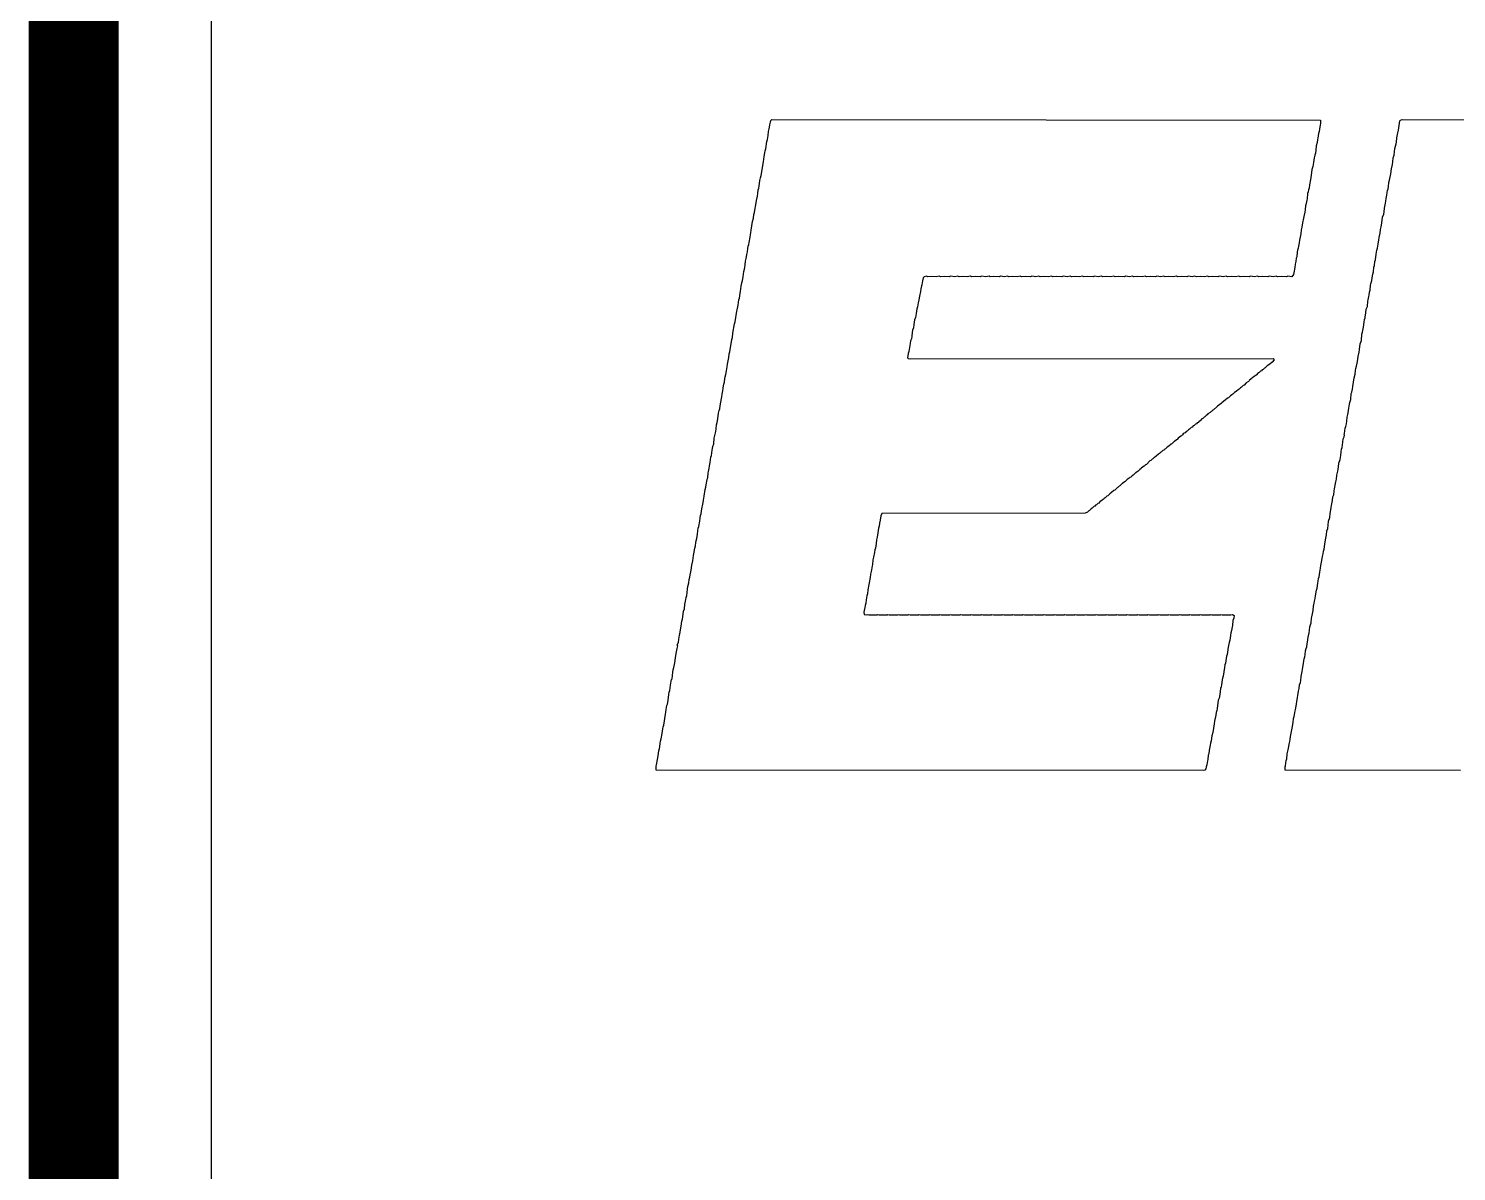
# Model space of a CAD drawing. Header units: inches. Extents: x -0.05 to 7.01, y -0.08 to 1.98.
# Drawn here: x -0.005 to 0.1533, y 0.6052 to 0.7319 of the extents above; entities that cross this region are included whole.
import ezdxf

# ---------------------------------------------------------------- set-up
doc = ezdxf.new("R2010")
doc.units = ezdxf.units.IN
doc.header["$MEASUREMENT"] = 0
for name, color, linetype in [('Board Outline', 216, 'Continuous'), ('Bottom Layer', 5, 'Continuous'), ('Top Layer', 1, 'Continuous'), ('Top Overlay', 2, 'Continuous')]:
    doc.layers.add(name, color=color, linetype=linetype)

msp = doc.modelspace()

# ---------------------------------------------------------------- linework, layer by layer
at = {"layer": 'Board Outline'}
msp.add_lwpolyline([(0, 0, 0.01, 0.01, 0), (0, 0.86614, 0.01, 0.01, 0)], format="xyseb", dxfattribs=at)
at = {"layer": 'Bottom Layer'}
msp.add_line((0.01529, 0.56173), (0.01529, 0.85085), dxfattribs=at)
at = {"layer": 'Top Layer'}
msp.add_line((0.01529, 0.56173), (0.01529, 0.85085), dxfattribs=at)
at = {"layer": 'Top Overlay'}
for p, q in [((0.07723, 0.72155), (0.07727, 0.72174)), ((0.07727, 0.72174), (0.07737, 0.72184)), ((0.07737, 0.72184), (0.13819, 0.72179)), ((0.13819, 0.72179), (0.13821, 0.72143)), ((0.14684, 0.72068), (0.14701, 0.72172)), ((0.14701, 0.72172), (0.14708, 0.72179)), ((0.14708, 0.72179), (0.14727, 0.72184)), ((0.14727, 0.72184), (0.16679, 0.72179)), ((0.07698, 0.7201), (0.07703, 0.72054)), ((0.07703, 0.72054), (0.07708, 0.72083)), ((0.07708, 0.72083), (0.07713, 0.72102)), ((0.07713, 0.72102), (0.07718, 0.72126)), ((0.07718, 0.72126), (0.07723, 0.72155)), ((0.13797, 0.72032), (0.13792, 0.71979)), ((0.13804, 0.72054), (0.13797, 0.72032)), ((0.13811, 0.7208), (0.13804, 0.72054)), ((0.13816, 0.72128), (0.13811, 0.7208)), ((0.13821, 0.72143), (0.13816, 0.72128)), ((0.14667, 0.71984), (0.14672, 0.72018)), ((0.14672, 0.72018), (0.14677, 0.72037)), ((0.14677, 0.72037), (0.14684, 0.72068)), ((0.07665, 0.71837), (0.07672, 0.71859)), ((0.07672, 0.71859), (0.07682, 0.71941)), ((0.07682, 0.71941), (0.07691, 0.71965)), ((0.07691, 0.71965), (0.07698, 0.7201)), ((0.13773, 0.71893), (0.13768, 0.71845)), ((0.13783, 0.71931), (0.13773, 0.71893)), ((0.13787, 0.71965), (0.13783, 0.71931)), ((0.13792, 0.71979), (0.13787, 0.71965)), ((0.14638, 0.71792), (0.14646, 0.71866)), ((0.14646, 0.71866), (0.1465, 0.7189)), ((0.1465, 0.7189), (0.14658, 0.71917)), ((0.14658, 0.71917), (0.14662, 0.71936)), ((0.14662, 0.71936), (0.14667, 0.71984)), ((0.07624, 0.71585), (0.07641, 0.71698)), ((0.07641, 0.71698), (0.07646, 0.71717)), ((0.07646, 0.71717), (0.07655, 0.71775)), ((0.07655, 0.71775), (0.0766, 0.71818)), ((0.0766, 0.71818), (0.07665, 0.71837)), ((0.13742, 0.71708), (0.13737, 0.71664)), ((0.13747, 0.71736), (0.13742, 0.71708)), ((0.13751, 0.7176), (0.13747, 0.71736)), ((0.13759, 0.71792), (0.13751, 0.7176)), ((0.13763, 0.71811), (0.13759, 0.71792)), ((0.13768, 0.71845), (0.13763, 0.71811)), ((0.14617, 0.71688), (0.14622, 0.71717)), ((0.14622, 0.71717), (0.14626, 0.7176)), ((0.14626, 0.7176), (0.14638, 0.71792)), ((0.07607, 0.7151), (0.07612, 0.71539)), ((0.07612, 0.71539), (0.07619, 0.71566)), ((0.07619, 0.71566), (0.07624, 0.71585)), ((0.13713, 0.71539), (0.13708, 0.7152)), ((0.13725, 0.71633), (0.13713, 0.71539)), ((0.13737, 0.71664), (0.13725, 0.71633)), ((0.1459, 0.71532), (0.14595, 0.71566)), ((0.14595, 0.71566), (0.146, 0.71585)), ((0.146, 0.71585), (0.14607, 0.7164)), ((0.14607, 0.7164), (0.14617, 0.71688)), ((0.07583, 0.71366), (0.07588, 0.71405)), ((0.07588, 0.71405), (0.07593, 0.71424)), ((0.07593, 0.71424), (0.076, 0.71446)), ((0.076, 0.71446), (0.07607, 0.7151)), ((0.13682, 0.71383), (0.13677, 0.71364)), ((0.13689, 0.71405), (0.13682, 0.71383)), ((0.13694, 0.71424), (0.13689, 0.71405)), ((0.13698, 0.71462), (0.13694, 0.71424)), ((0.13708, 0.7152), (0.13698, 0.71462)), ((0.14559, 0.71376), (0.14564, 0.714)), ((0.14564, 0.714), (0.14569, 0.71419)), ((0.14569, 0.71419), (0.14573, 0.71443)), ((0.14573, 0.71443), (0.14578, 0.71486)), ((0.14578, 0.71486), (0.14585, 0.71513)), ((0.14585, 0.71513), (0.1459, 0.71532)), ((0.07552, 0.71181), (0.07561, 0.71239)), ((0.07561, 0.71239), (0.07569, 0.71289)), ((0.07569, 0.71289), (0.07578, 0.71337)), ((0.07578, 0.71337), (0.07583, 0.71366)), ((0.13655, 0.71227), (0.1365, 0.71188)), ((0.1366, 0.71256), (0.13655, 0.71227)), ((0.13667, 0.71292), (0.1366, 0.71256)), ((0.13672, 0.71306), (0.13667, 0.71292)), ((0.13677, 0.71364), (0.13672, 0.71306)), ((0.1453, 0.71203), (0.1454, 0.7126)), ((0.1454, 0.7126), (0.14545, 0.7128)), ((0.14545, 0.7128), (0.14549, 0.71309)), ((0.14549, 0.71309), (0.14554, 0.71347)), ((0.14554, 0.71347), (0.14559, 0.71376)), ((0.07525, 0.71054), (0.07535, 0.71092)), ((0.07535, 0.71092), (0.0754, 0.71131)), ((0.0754, 0.71131), (0.07545, 0.71155)), ((0.07545, 0.71155), (0.07552, 0.71181)), ((0.13631, 0.71092), (0.13622, 0.71039)), ((0.13636, 0.71111), (0.13631, 0.71092)), ((0.13646, 0.7116), (0.13636, 0.71111)), ((0.1365, 0.71188), (0.13646, 0.7116)), ((0.14501, 0.71039), (0.14509, 0.71104)), ((0.14509, 0.71104), (0.14521, 0.71135)), ((0.14521, 0.71135), (0.14525, 0.71164)), ((0.14525, 0.71164), (0.1453, 0.71203)), ((0.07497, 0.70881), (0.07501, 0.7091)), ((0.07501, 0.7091), (0.07506, 0.70929)), ((0.07506, 0.70929), (0.07511, 0.70958)), ((0.07511, 0.70958), (0.07525, 0.71054)), ((0.13602, 0.70919), (0.13588, 0.70847)), ((0.13607, 0.70962), (0.13602, 0.70919)), ((0.13612, 0.70991), (0.13607, 0.70962)), ((0.13622, 0.71039), (0.13612, 0.70991)), ((0.14472, 0.70876), (0.14482, 0.70924)), ((0.14482, 0.70924), (0.14487, 0.70967)), ((0.14487, 0.70967), (0.14492, 0.70996)), ((0.14492, 0.70996), (0.14497, 0.71015)), ((0.14497, 0.71015), (0.14501, 0.71039)), ((0.07468, 0.70717), (0.07472, 0.70756)), ((0.07472, 0.70756), (0.07477, 0.7078)), ((0.07477, 0.7078), (0.07485, 0.70801)), ((0.07485, 0.70801), (0.07489, 0.70821)), ((0.07489, 0.70821), (0.07497, 0.70881)), ((0.13573, 0.7076), (0.13566, 0.70739)), ((0.13578, 0.7078), (0.13573, 0.7076)), ((0.13583, 0.70818), (0.13578, 0.7078)), ((0.13588, 0.70847), (0.13583, 0.70818)), ((0.14444, 0.70736), (0.14453, 0.7076)), ((0.14453, 0.7076), (0.14458, 0.70804)), ((0.14458, 0.70804), (0.14463, 0.70828)), ((0.14463, 0.70828), (0.14468, 0.70847)), ((0.14468, 0.70847), (0.14472, 0.70876)), ((0.07444, 0.70573), (0.07448, 0.70616)), ((0.07448, 0.70616), (0.07453, 0.70645)), ((0.07453, 0.70645), (0.07458, 0.70664)), ((0.07458, 0.70664), (0.07463, 0.70688)), ((0.07463, 0.70688), (0.07468, 0.70717)), ((0.13545, 0.70611), (0.1354, 0.70583)), ((0.13552, 0.70647), (0.13545, 0.70611)), ((0.13557, 0.70662), (0.13552, 0.70647)), ((0.13561, 0.7072), (0.13557, 0.70662)), ((0.13566, 0.70739), (0.13561, 0.7072)), ((0.14417, 0.70566), (0.14424, 0.70611)), ((0.14424, 0.70611), (0.14429, 0.70631)), ((0.14429, 0.70631), (0.14439, 0.70693)), ((0.14439, 0.70693), (0.14444, 0.70736)), ((0.07415, 0.704), (0.0742, 0.70443)), ((0.0742, 0.70443), (0.07429, 0.70501)), ((0.07429, 0.70501), (0.07434, 0.70525)), ((0.07434, 0.70525), (0.07439, 0.70544)), ((0.07439, 0.70544), (0.07444, 0.70573)), ((0.09417, 0.70431), (0.09408, 0.70397)), ((0.09427, 0.70441), (0.09417, 0.70431)), ((0.09453, 0.70448), (0.09427, 0.70441)), ((0.09468, 0.70443), (0.09453, 0.70448)), ((0.09509, 0.70446), (0.09468, 0.70443)), ((0.09559, 0.70443), (0.09509, 0.70446)), ((0.09593, 0.70448), (0.09559, 0.70443)), ((0.09607, 0.70443), (0.09593, 0.70448)), ((0.09648, 0.70446), (0.09607, 0.70443)), ((0.09703, 0.70443), (0.09648, 0.70446)), ((0.09718, 0.70448), (0.09703, 0.70443)), ((0.09766, 0.70443), (0.09718, 0.70448)), ((0.09799, 0.70448), (0.09766, 0.70443)), ((0.09814, 0.70443), (0.09799, 0.70448)), ((0.09855, 0.70446), (0.09814, 0.70443)), ((0.09905, 0.70443), (0.09855, 0.70446)), ((0.09939, 0.70448), (0.09905, 0.70443)), ((0.09953, 0.70443), (0.09939, 0.70448)), ((0.09994, 0.70446), (0.09953, 0.70443)), ((0.10049, 0.70443), (0.09994, 0.70446)), ((0.10064, 0.70448), (0.10049, 0.70443)), ((0.10112, 0.70443), (0.10064, 0.70448)), ((0.10146, 0.70448), (0.10112, 0.70443)), ((0.1016, 0.70443), (0.10146, 0.70448)), ((0.10201, 0.70446), (0.1016, 0.70443)), ((0.10261, 0.70443), (0.10201, 0.70446)), ((0.10275, 0.70448), (0.10261, 0.70443)), ((0.10319, 0.70443), (0.10275, 0.70448)), ((0.10352, 0.70448), (0.10319, 0.70443)), ((0.10367, 0.70443), (0.10352, 0.70448)), ((0.10408, 0.70446), (0.10367, 0.70443)), ((0.10458, 0.70443), (0.10408, 0.70446)), ((0.10492, 0.70448), (0.10458, 0.70443)), ((0.10506, 0.70443), (0.10492, 0.70448)), ((0.10547, 0.70446), (0.10506, 0.70443)), ((0.10607, 0.70443), (0.10547, 0.70446)), ((0.10622, 0.70448), (0.10607, 0.70443)), ((0.10665, 0.70443), (0.10622, 0.70448)), ((0.10698, 0.70448), (0.10665, 0.70443)), ((0.10713, 0.70443), (0.10698, 0.70448)), ((0.10754, 0.70446), (0.10713, 0.70443)), ((0.10804, 0.70443), (0.10754, 0.70446)), ((0.10838, 0.70448), (0.10804, 0.70443)), ((0.10852, 0.70443), (0.10838, 0.70448)), ((0.10893, 0.70446), (0.10852, 0.70443)), ((0.10953, 0.70443), (0.10893, 0.70446)), ((0.10968, 0.70448), (0.10953, 0.70443)), ((0.11011, 0.70443), (0.10968, 0.70448)), ((0.11045, 0.70448), (0.11011, 0.70443)), ((0.11059, 0.70443), (0.11045, 0.70448)), ((0.111, 0.70446), (0.11059, 0.70443)), ((0.1115, 0.70443), (0.111, 0.70446)), ((0.11184, 0.70448), (0.1115, 0.70443)), ((0.11198, 0.70443), (0.11184, 0.70448)), ((0.11239, 0.70446), (0.11198, 0.70443)), ((0.11299, 0.70443), (0.11239, 0.70446)), ((0.11314, 0.70448), (0.11299, 0.70443)), ((0.11357, 0.70443), (0.11314, 0.70448)), ((0.11391, 0.70448), (0.11357, 0.70443)), ((0.11405, 0.70443), (0.11391, 0.70448)), ((0.11446, 0.70446), (0.11405, 0.70443)), ((0.11497, 0.70443), (0.11446, 0.70446)), ((0.1153, 0.70448), (0.11497, 0.70443)), ((0.11545, 0.70443), (0.1153, 0.70448)), ((0.11585, 0.70446), (0.11545, 0.70443)), ((0.11646, 0.70443), (0.11585, 0.70446)), ((0.1166, 0.70448), (0.11646, 0.70443)), ((0.11703, 0.70443), (0.1166, 0.70448)), ((0.11737, 0.70448), (0.11703, 0.70443)), ((0.11751, 0.70443), (0.11737, 0.70448)), ((0.11792, 0.70446), (0.11751, 0.70443)), ((0.11843, 0.70443), (0.11792, 0.70446)), ((0.11876, 0.70448), (0.11843, 0.70443)), ((0.11891, 0.70443), (0.11876, 0.70448)), ((0.11932, 0.70446), (0.11891, 0.70443)), ((0.11992, 0.70443), (0.11932, 0.70446)), ((0.12006, 0.70448), (0.11992, 0.70443)), ((0.12049, 0.70443), (0.12006, 0.70448)), ((0.12083, 0.70448), (0.12049, 0.70443)), ((0.12097, 0.70443), (0.12083, 0.70448)), ((0.12138, 0.70446), (0.12097, 0.70443)), ((0.12189, 0.70443), (0.12138, 0.70446)), ((0.12223, 0.70448), (0.12189, 0.70443)), ((0.12237, 0.70443), (0.12223, 0.70448)), ((0.12278, 0.70446), (0.12237, 0.70443)), ((0.12338, 0.70443), (0.12278, 0.70446)), ((0.12352, 0.70448), (0.12338, 0.70443)), ((0.12396, 0.70443), (0.12352, 0.70448)), ((0.12429, 0.70448), (0.12396, 0.70443)), ((0.12444, 0.70443), (0.12429, 0.70448)), ((0.12485, 0.70446), (0.12444, 0.70443)), ((0.12535, 0.70443), (0.12485, 0.70446)), ((0.12569, 0.70448), (0.12535, 0.70443)), ((0.12583, 0.70443), (0.12569, 0.70448)), ((0.12624, 0.70446), (0.12583, 0.70443)), ((0.12684, 0.70443), (0.12624, 0.70446)), ((0.12698, 0.70448), (0.12684, 0.70443)), ((0.12742, 0.70443), (0.12698, 0.70448)), ((0.12775, 0.70448), (0.12742, 0.70443)), ((0.1279, 0.70443), (0.12775, 0.70448)), ((0.12831, 0.70446), (0.1279, 0.70443)), ((0.12881, 0.70443), (0.12831, 0.70446)), ((0.12915, 0.70448), (0.12881, 0.70443)), ((0.12929, 0.70443), (0.12915, 0.70448)), ((0.1297, 0.70446), (0.12929, 0.70443)), ((0.1303, 0.70443), (0.1297, 0.70446)), ((0.13045, 0.70448), (0.1303, 0.70443)), ((0.13088, 0.70443), (0.13045, 0.70448)), ((0.13122, 0.70448), (0.13088, 0.70443)), ((0.13136, 0.70443), (0.13122, 0.70448)), ((0.13177, 0.70446), (0.13136, 0.70443)), ((0.13237, 0.70443), (0.13177, 0.70446)), ((0.13251, 0.70448), (0.13237, 0.70443)), ((0.13295, 0.70443), (0.13251, 0.70448)), ((0.13328, 0.70448), (0.13295, 0.70443)), ((0.13343, 0.70443), (0.13328, 0.70448)), ((0.13388, 0.70446), (0.13343, 0.70443)), ((0.13444, 0.70443), (0.13388, 0.70446)), ((0.13458, 0.70448), (0.13444, 0.70443)), ((0.13501, 0.70443), (0.13458, 0.70448)), ((0.13521, 0.70467), (0.13501, 0.70443)), ((0.13525, 0.70486), (0.13521, 0.70467)), ((0.13535, 0.70544), (0.13525, 0.70486)), ((0.1354, 0.70583), (0.13535, 0.70544)), ((0.14388, 0.70402), (0.14396, 0.70453)), ((0.14396, 0.70453), (0.144, 0.70472)), ((0.144, 0.70472), (0.14408, 0.70498)), ((0.14408, 0.70498), (0.14412, 0.70547)), ((0.14412, 0.70547), (0.14417, 0.70566)), ((0.07386, 0.7026), (0.07391, 0.7028)), ((0.07391, 0.7028), (0.074, 0.70337)), ((0.074, 0.70337), (0.07405, 0.70376)), ((0.07405, 0.70376), (0.07415, 0.704)), ((0.09386, 0.7028), (0.09376, 0.70227)), ((0.09391, 0.70309), (0.09386, 0.7028)), ((0.09398, 0.7034), (0.09391, 0.70309)), ((0.09403, 0.70354), (0.09398, 0.7034)), ((0.09408, 0.70397), (0.09403, 0.70354)), ((0.1436, 0.70239), (0.14364, 0.70272)), ((0.14364, 0.70272), (0.14369, 0.70292)), ((0.14369, 0.70292), (0.14374, 0.70349)), ((0.14374, 0.70349), (0.14379, 0.70364)), ((0.14379, 0.70364), (0.14388, 0.70402)), ((0.0736, 0.70109), (0.07364, 0.70128)), ((0.07364, 0.70128), (0.07374, 0.70186)), ((0.07374, 0.70186), (0.07379, 0.70205)), ((0.07379, 0.70205), (0.07386, 0.7026)), ((0.09362, 0.70155), (0.09355, 0.70109)), ((0.09367, 0.70184), (0.09362, 0.70155)), ((0.09372, 0.70208), (0.09367, 0.70184)), ((0.09376, 0.70227), (0.09372, 0.70208)), ((0.14328, 0.70083), (0.1434, 0.70114)), ((0.1434, 0.70114), (0.14345, 0.70172)), ((0.14345, 0.70172), (0.1435, 0.70186)), ((0.1435, 0.70186), (0.14355, 0.70224)), ((0.14355, 0.70224), (0.1436, 0.70239)), ((0.07331, 0.69941), (0.07338, 0.69991)), ((0.07338, 0.69991), (0.07345, 0.70013)), ((0.07345, 0.70013), (0.0735, 0.70061)), ((0.0735, 0.70061), (0.07355, 0.70075)), ((0.07355, 0.70075), (0.0736, 0.70109)), ((0.09321, 0.69965), (0.09314, 0.69914)), ((0.09331, 0.69989), (0.09321, 0.69965)), ((0.09338, 0.70035), (0.09331, 0.69989)), ((0.09345, 0.70085), (0.09338, 0.70035)), ((0.09355, 0.70109), (0.09345, 0.70085)), ((0.14304, 0.69938), (0.14309, 0.69967)), ((0.14309, 0.69967), (0.14314, 0.69986)), ((0.14314, 0.69986), (0.14316, 0.69989)), ((0.14316, 0.69994), (0.14323, 0.70044)), ((0.14316, 0.69989), (0.14316, 0.69994)), ((0.14323, 0.70044), (0.14328, 0.70083)), ((0.07302, 0.69768), (0.07307, 0.69816)), ((0.07307, 0.69816), (0.07326, 0.69922)), ((0.07326, 0.69922), (0.07331, 0.69941)), ((0.09295, 0.69823), (0.0929, 0.69785)), ((0.09299, 0.69852), (0.09295, 0.69823)), ((0.09309, 0.69876), (0.09299, 0.69852)), ((0.09314, 0.69914), (0.09309, 0.69876)), ((0.14273, 0.69734), (0.14278, 0.69806)), ((0.14278, 0.69806), (0.14287, 0.6983)), ((0.14287, 0.6983), (0.14292, 0.69864)), ((0.14292, 0.69864), (0.14297, 0.69883)), ((0.14297, 0.69883), (0.14304, 0.69938)), ((0.07275, 0.69611), (0.0728, 0.6966)), ((0.0728, 0.6966), (0.0729, 0.69722)), ((0.0729, 0.69722), (0.07297, 0.69748)), ((0.07297, 0.69748), (0.07302, 0.69768)), ((0.09266, 0.6966), (0.09259, 0.69614)), ((0.09271, 0.69703), (0.09266, 0.6966)), ((0.09275, 0.69732), (0.09271, 0.69703)), ((0.09285, 0.69756), (0.09275, 0.69732)), ((0.0929, 0.69785), (0.09285, 0.69756)), ((0.14251, 0.69635), (0.14259, 0.697)), ((0.14259, 0.697), (0.14273, 0.69734)), ((0.07247, 0.69472), (0.07251, 0.69491)), ((0.07251, 0.69491), (0.07261, 0.69549)), ((0.07261, 0.69549), (0.07266, 0.69587)), ((0.07266, 0.69587), (0.07275, 0.69611)), ((0.09249, 0.6959), (0.09244, 0.69542)), ((0.09244, 0.69542), (0.09251, 0.69535)), ((0.09259, 0.69614), (0.09249, 0.6959)), ((0.09251, 0.69535), (0.09273, 0.69532)), ((0.09273, 0.69532), (0.13295, 0.69535)), ((0.13285, 0.69496), (0.13259, 0.69474)), ((0.13307, 0.69522), (0.13285, 0.69496)), ((0.13295, 0.69535), (0.13307, 0.69522)), ((0.1422, 0.6945), (0.14225, 0.69484)), ((0.14225, 0.69484), (0.1423, 0.69503)), ((0.1423, 0.69503), (0.14237, 0.69559)), ((0.14237, 0.69559), (0.14247, 0.69607)), ((0.14247, 0.69607), (0.14251, 0.69635)), ((0.07218, 0.69313), (0.07222, 0.69333)), ((0.07222, 0.69333), (0.0723, 0.69359)), ((0.0723, 0.69359), (0.07237, 0.694)), ((0.07237, 0.694), (0.07242, 0.69443)), ((0.07242, 0.69443), (0.07247, 0.69472)), ((0.13073, 0.69328), (0.13047, 0.69306)), ((0.13083, 0.69333), (0.13073, 0.69328)), ((0.13098, 0.69347), (0.13083, 0.69333)), ((0.13107, 0.69352), (0.13098, 0.69347)), ((0.13131, 0.69376), (0.13107, 0.69352)), ((0.13141, 0.69381), (0.13131, 0.69376)), ((0.13155, 0.69395), (0.13141, 0.69381)), ((0.13165, 0.694), (0.13155, 0.69395)), ((0.13174, 0.6941), (0.13165, 0.694)), ((0.13184, 0.69414), (0.13174, 0.6941)), ((0.13198, 0.69429), (0.13184, 0.69414)), ((0.13208, 0.69434), (0.13198, 0.69429)), ((0.1323, 0.69455), (0.13208, 0.69434)), ((0.13259, 0.69474), (0.1323, 0.69455)), ((0.14179, 0.69227), (0.14194, 0.69323)), ((0.14194, 0.69323), (0.14203, 0.69361)), ((0.14203, 0.69361), (0.14208, 0.69405)), ((0.14208, 0.69405), (0.14213, 0.69424)), ((0.14213, 0.69424), (0.1422, 0.6945)), ((0.07189, 0.6914), (0.07194, 0.69179)), ((0.07194, 0.69179), (0.07198, 0.69208)), ((0.07198, 0.69208), (0.07203, 0.69232)), ((0.07203, 0.69232), (0.07208, 0.69251)), ((0.07208, 0.69251), (0.07213, 0.69275)), ((0.07213, 0.69275), (0.07218, 0.69313)), ((0.12884, 0.69172), (0.12867, 0.6916)), ((0.1291, 0.69193), (0.12884, 0.69172)), ((0.1292, 0.69198), (0.1291, 0.69193)), ((0.12934, 0.69212), (0.1292, 0.69198)), ((0.12944, 0.69217), (0.12934, 0.69212)), ((0.12963, 0.69236), (0.12944, 0.69217)), ((0.12973, 0.69241), (0.12963, 0.69236)), ((0.12997, 0.69265), (0.12973, 0.69241)), ((0.13021, 0.6928), (0.12997, 0.69265)), ((0.13028, 0.69287), (0.13021, 0.6928)), ((0.13033, 0.69297), (0.13028, 0.69287)), ((0.13047, 0.69306), (0.13033, 0.69297)), ((0.14167, 0.69162), (0.14174, 0.69198)), ((0.14174, 0.69198), (0.14179, 0.69227)), ((0.07162, 0.68979), (0.07167, 0.69013)), ((0.07167, 0.69013), (0.07179, 0.69092)), ((0.07179, 0.69092), (0.07184, 0.69111)), ((0.07184, 0.69111), (0.07189, 0.6914)), ((0.12694, 0.6902), (0.12679, 0.69006)), ((0.12703, 0.69025), (0.12694, 0.6902)), ((0.12718, 0.69039), (0.12703, 0.69025)), ((0.12727, 0.69044), (0.12718, 0.69039)), ((0.12747, 0.69063), (0.12727, 0.69044)), ((0.12763, 0.69075), (0.12747, 0.69063)), ((0.1279, 0.69097), (0.12763, 0.69075)), ((0.12799, 0.69102), (0.1279, 0.69097)), ((0.12814, 0.69116), (0.12799, 0.69102)), ((0.12823, 0.69121), (0.12814, 0.69116)), ((0.12838, 0.69135), (0.12823, 0.69121)), ((0.12848, 0.6914), (0.12838, 0.69135)), ((0.12867, 0.6916), (0.12848, 0.6914)), ((0.14136, 0.68986), (0.14141, 0.6903)), ((0.14141, 0.6903), (0.14146, 0.69049)), ((0.14146, 0.69049), (0.14158, 0.6908)), ((0.14158, 0.6908), (0.14162, 0.69147)), ((0.14162, 0.69147), (0.14167, 0.69162)), ((0.07131, 0.68828), (0.07141, 0.68866)), ((0.07141, 0.68866), (0.07148, 0.68931)), ((0.07148, 0.68931), (0.07155, 0.68958)), ((0.07155, 0.68958), (0.07162, 0.68979)), ((0.12506, 0.68866), (0.12487, 0.68847)), ((0.12516, 0.68871), (0.12506, 0.68866)), ((0.1253, 0.68885), (0.12516, 0.68871)), ((0.1254, 0.6889), (0.1253, 0.68885)), ((0.12554, 0.68905), (0.1254, 0.6889)), ((0.12564, 0.6891), (0.12554, 0.68905)), ((0.12573, 0.68924), (0.12564, 0.6891)), ((0.12598, 0.68938), (0.12573, 0.68924)), ((0.12607, 0.68948), (0.12598, 0.68938)), ((0.12617, 0.68953), (0.12607, 0.68948)), ((0.12626, 0.68962), (0.12617, 0.68953)), ((0.12636, 0.68967), (0.12626, 0.68962)), ((0.1267, 0.69001), (0.12636, 0.68967)), ((0.12679, 0.69006), (0.1267, 0.69001)), ((0.14112, 0.68842), (0.14117, 0.68885)), ((0.14117, 0.68885), (0.14122, 0.68914)), ((0.14122, 0.68914), (0.14126, 0.68934)), ((0.14126, 0.68934), (0.14131, 0.68958)), ((0.14131, 0.68958), (0.14136, 0.68986)), ((0.07105, 0.68667), (0.07117, 0.68727)), ((0.07117, 0.68727), (0.07122, 0.68756)), ((0.07122, 0.68756), (0.07126, 0.68799)), ((0.07126, 0.68799), (0.07131, 0.68828)), ((0.12292, 0.68691), (0.1228, 0.68679)), ((0.12297, 0.687), (0.12292, 0.68691)), ((0.12309, 0.68708), (0.12297, 0.687)), ((0.12319, 0.68712), (0.12309, 0.68708)), ((0.12333, 0.68727), (0.12319, 0.68712)), ((0.12343, 0.68732), (0.12333, 0.68727)), ((0.12357, 0.68746), (0.12343, 0.68732)), ((0.12367, 0.68751), (0.12357, 0.68746)), ((0.12386, 0.6877), (0.12367, 0.68751)), ((0.12396, 0.68775), (0.12386, 0.6877)), ((0.1241, 0.68789), (0.12396, 0.68775)), ((0.1242, 0.68794), (0.1241, 0.68789)), ((0.12434, 0.68809), (0.1242, 0.68794)), ((0.12444, 0.68813), (0.12434, 0.68809)), ((0.12453, 0.68823), (0.12444, 0.68813)), ((0.12463, 0.68828), (0.12453, 0.68823)), ((0.12477, 0.68842), (0.12463, 0.68828)), ((0.12487, 0.68847), (0.12477, 0.68842)), ((0.14081, 0.68691), (0.14085, 0.68705)), ((0.14085, 0.68686), (0.14081, 0.68691)), ((0.14085, 0.68705), (0.14095, 0.68763)), ((0.14095, 0.68763), (0.141, 0.68782)), ((0.141, 0.68782), (0.14107, 0.68813)), ((0.14107, 0.68813), (0.14112, 0.68842)), ((0.07078, 0.6852), (0.07083, 0.68559)), ((0.07083, 0.68559), (0.07095, 0.6859)), ((0.07095, 0.6859), (0.071, 0.68652)), ((0.071, 0.68652), (0.07105, 0.68667)), ((0.12102, 0.68535), (0.12093, 0.6853)), ((0.12122, 0.68554), (0.12102, 0.68535)), ((0.12138, 0.68566), (0.12122, 0.68554)), ((0.12165, 0.68587), (0.12138, 0.68566)), ((0.12174, 0.68592), (0.12165, 0.68587)), ((0.12194, 0.68611), (0.12174, 0.68592)), ((0.12203, 0.68616), (0.12194, 0.68611)), ((0.12223, 0.68635), (0.12203, 0.68616)), ((0.12232, 0.6864), (0.12223, 0.68635)), ((0.12244, 0.68652), (0.12232, 0.6864)), ((0.12271, 0.68674), (0.12244, 0.68652)), ((0.1228, 0.68679), (0.12271, 0.68674)), ((0.14054, 0.6853), (0.14059, 0.68549)), ((0.14059, 0.68549), (0.14069, 0.68607)), ((0.14069, 0.68607), (0.14073, 0.68645)), ((0.14073, 0.68645), (0.14083, 0.68669)), ((0.14083, 0.68669), (0.14085, 0.68686)), ((0.07049, 0.68347), (0.07054, 0.68385)), ((0.07054, 0.68385), (0.07064, 0.68443)), ((0.07064, 0.68443), (0.07069, 0.68462)), ((0.07069, 0.68462), (0.07078, 0.6852)), ((0.11929, 0.684), (0.11891, 0.68361)), ((0.11939, 0.68405), (0.11929, 0.684)), ((0.11953, 0.68419), (0.11939, 0.68405)), ((0.11963, 0.68424), (0.11953, 0.68419)), ((0.11972, 0.68434), (0.11963, 0.68424)), ((0.11982, 0.68438), (0.11972, 0.68434)), ((0.11999, 0.68455), (0.11982, 0.68438)), ((0.12025, 0.68477), (0.11999, 0.68455)), ((0.12035, 0.68482), (0.12025, 0.68477)), ((0.12049, 0.68496), (0.12035, 0.68482)), ((0.12059, 0.68501), (0.12049, 0.68496)), ((0.12073, 0.68515), (0.12059, 0.68501)), ((0.12083, 0.6852), (0.12073, 0.68515)), ((0.12093, 0.6853), (0.12083, 0.6852)), ((0.14021, 0.68337), (0.14025, 0.68376)), ((0.14025, 0.68376), (0.14037, 0.68417)), ((0.14037, 0.68417), (0.14045, 0.68462)), ((0.14045, 0.68462), (0.14049, 0.68501)), ((0.14049, 0.68501), (0.14054, 0.6853)), ((0.07023, 0.682), (0.07028, 0.68215)), ((0.07028, 0.68215), (0.07033, 0.68268)), ((0.07033, 0.68268), (0.07037, 0.68282)), ((0.07037, 0.68282), (0.07045, 0.68318)), ((0.07045, 0.68318), (0.07049, 0.68347)), ((0.11708, 0.68217), (0.11698, 0.68208)), ((0.11718, 0.68222), (0.11708, 0.68217)), ((0.11732, 0.68236), (0.11718, 0.68222)), ((0.11742, 0.68241), (0.11732, 0.68236)), ((0.11766, 0.68265), (0.11742, 0.68241)), ((0.11775, 0.6827), (0.11766, 0.68265)), ((0.1179, 0.68285), (0.11775, 0.6827)), ((0.11799, 0.68289), (0.1179, 0.68285)), ((0.11809, 0.68299), (0.11799, 0.68289)), ((0.11819, 0.68304), (0.11809, 0.68299)), ((0.11831, 0.68316), (0.11819, 0.68304)), ((0.11835, 0.68325), (0.11831, 0.68316)), ((0.11867, 0.68342), (0.11835, 0.68325)), ((0.11881, 0.68357), (0.11867, 0.68342)), ((0.11891, 0.68361), (0.11881, 0.68357)), ((0.13997, 0.68198), (0.14001, 0.68241)), ((0.14001, 0.68241), (0.14011, 0.68289)), ((0.14011, 0.68289), (0.14016, 0.68309)), ((0.14016, 0.68309), (0.14021, 0.68337)), ((0.06987, 0.6801), (0.07001, 0.68083)), ((0.07001, 0.68083), (0.07006, 0.68111)), ((0.07006, 0.68111), (0.07013, 0.68157)), ((0.07013, 0.68157), (0.07018, 0.68172)), ((0.07018, 0.68172), (0.07023, 0.682)), ((0.1153, 0.68073), (0.11504, 0.68051)), ((0.1154, 0.68078), (0.1153, 0.68073)), ((0.11569, 0.68107), (0.1154, 0.68078)), ((0.11578, 0.68111), (0.11569, 0.68107)), ((0.11588, 0.68121), (0.11578, 0.68111)), ((0.11597, 0.68126), (0.11588, 0.68121)), ((0.11617, 0.68145), (0.11597, 0.68126)), ((0.11626, 0.6815), (0.11617, 0.68145)), ((0.11646, 0.68169), (0.11626, 0.6815)), ((0.11655, 0.68174), (0.11646, 0.68169)), ((0.1167, 0.68188), (0.11655, 0.68174)), ((0.11679, 0.68193), (0.1167, 0.68188)), ((0.11689, 0.68203), (0.11679, 0.68193)), ((0.11698, 0.68208), (0.11689, 0.68203)), ((0.13968, 0.68025), (0.13972, 0.68068)), ((0.13972, 0.68068), (0.13977, 0.68092)), ((0.13977, 0.68092), (0.13987, 0.6815)), ((0.13987, 0.6815), (0.13992, 0.68169)), ((0.13992, 0.68169), (0.13997, 0.68198)), ((0.06965, 0.67888), (0.0697, 0.67902)), ((0.0697, 0.67902), (0.06977, 0.67938)), ((0.06977, 0.67938), (0.06982, 0.67967)), ((0.06982, 0.67967), (0.06987, 0.6801)), ((0.11319, 0.679), (0.11309, 0.67895)), ((0.11328, 0.6791), (0.11319, 0.679)), ((0.11338, 0.67914), (0.11328, 0.6791)), ((0.11352, 0.67929), (0.11338, 0.67914)), ((0.11362, 0.67934), (0.11352, 0.67929)), ((0.11374, 0.67946), (0.11362, 0.67934)), ((0.114, 0.67967), (0.11374, 0.67946)), ((0.1141, 0.67972), (0.114, 0.67967)), ((0.11424, 0.67986), (0.1141, 0.67972)), ((0.11434, 0.67991), (0.11424, 0.67986)), ((0.11453, 0.6801), (0.11434, 0.67991)), ((0.11463, 0.68015), (0.11453, 0.6801)), ((0.11477, 0.6803), (0.11463, 0.68015)), ((0.11487, 0.68035), (0.11477, 0.6803)), ((0.11504, 0.68051), (0.11487, 0.68035)), ((0.13939, 0.67885), (0.13944, 0.67905)), ((0.13944, 0.67905), (0.13953, 0.67962)), ((0.13953, 0.67962), (0.13958, 0.68001)), ((0.13958, 0.68001), (0.13968, 0.68025)), ((0.06939, 0.67732), (0.06944, 0.6777)), ((0.06944, 0.6777), (0.06948, 0.67794)), ((0.06948, 0.67794), (0.06956, 0.67816)), ((0.06956, 0.67816), (0.0696, 0.67849)), ((0.0696, 0.67849), (0.06965, 0.67888)), ((0.08941, 0.67744), (0.08932, 0.6771)), ((0.08946, 0.67792), (0.08941, 0.67744)), ((0.08958, 0.67818), (0.08946, 0.67792)), ((0.11213, 0.67823), (0.08958, 0.67818)), ((0.11237, 0.67833), (0.11213, 0.67823)), ((0.11251, 0.67847), (0.11237, 0.67833)), ((0.11261, 0.67852), (0.11251, 0.67847)), ((0.1128, 0.67871), (0.11261, 0.67852)), ((0.1129, 0.67876), (0.1128, 0.67871)), ((0.11309, 0.67895), (0.1129, 0.67876)), ((0.1391, 0.67732), (0.13922, 0.67772)), ((0.13922, 0.67772), (0.13929, 0.67818)), ((0.13929, 0.67818), (0.13934, 0.67857)), ((0.13934, 0.67857), (0.13939, 0.67885)), ((0.06908, 0.67542), (0.06915, 0.67587)), ((0.06915, 0.67587), (0.0692, 0.67626)), ((0.0692, 0.67626), (0.06924, 0.67655)), ((0.06924, 0.67655), (0.06929, 0.67674)), ((0.06929, 0.67674), (0.06939, 0.67732)), ((0.08915, 0.67602), (0.08905, 0.67554)), ((0.08922, 0.67657), (0.08915, 0.67602)), ((0.08927, 0.67676), (0.08922, 0.67657)), ((0.08932, 0.6771), (0.08927, 0.67676)), ((0.13876, 0.67525), (0.13886, 0.67583)), ((0.13886, 0.67583), (0.13891, 0.67626)), ((0.13891, 0.67626), (0.139, 0.6765)), ((0.139, 0.6765), (0.13905, 0.67688)), ((0.13905, 0.67688), (0.1391, 0.67732)), ((0.06881, 0.67414), (0.06886, 0.67434)), ((0.06886, 0.67434), (0.06891, 0.67458)), ((0.06891, 0.67458), (0.06896, 0.67496)), ((0.06896, 0.67496), (0.069, 0.67515)), ((0.069, 0.67515), (0.06908, 0.67542)), ((0.08886, 0.67434), (0.08881, 0.67414)), ((0.08891, 0.67458), (0.08886, 0.67434)), ((0.08896, 0.67486), (0.08891, 0.67458)), ((0.089, 0.67525), (0.08896, 0.67486)), ((0.08905, 0.67554), (0.089, 0.67525)), ((0.1386, 0.67422), (0.13867, 0.67477)), ((0.13867, 0.67477), (0.13876, 0.67525)), ((0.06852, 0.67246), (0.06862, 0.67294)), ((0.06862, 0.67294), (0.06872, 0.67352)), ((0.06872, 0.67352), (0.06876, 0.6739)), ((0.06876, 0.6739), (0.06881, 0.67414)), ((0.0886, 0.67306), (0.08855, 0.67253)), ((0.08867, 0.67333), (0.0886, 0.67306)), ((0.08876, 0.67385), (0.08867, 0.67333)), ((0.08881, 0.67414), (0.08876, 0.67385)), ((0.13823, 0.67241), (0.13833, 0.6728)), ((0.13833, 0.6728), (0.13838, 0.67318)), ((0.13838, 0.67318), (0.13843, 0.67342)), ((0.13843, 0.67342), (0.1385, 0.67369)), ((0.1385, 0.67369), (0.13855, 0.67402)), ((0.13855, 0.67402), (0.1386, 0.67422)), ((0.06823, 0.67087), (0.06828, 0.67111)), ((0.06828, 0.67111), (0.06835, 0.67138)), ((0.06835, 0.67138), (0.0684, 0.67172)), ((0.0684, 0.67172), (0.06845, 0.67191)), ((0.06845, 0.67191), (0.06852, 0.67246)), ((0.08828, 0.67107), (0.08819, 0.67049)), ((0.08833, 0.67145), (0.08828, 0.67107)), ((0.08838, 0.67174), (0.08833, 0.67145)), ((0.08843, 0.67193), (0.08838, 0.67174)), ((0.0885, 0.67239), (0.08843, 0.67193)), ((0.08855, 0.67253), (0.0885, 0.67239)), ((0.13799, 0.67097), (0.13804, 0.67116)), ((0.13804, 0.67116), (0.13809, 0.6714)), ((0.13809, 0.6714), (0.13814, 0.67169)), ((0.13814, 0.67169), (0.13819, 0.67212)), ((0.13819, 0.67212), (0.13823, 0.67241)), ((0.06799, 0.66938), (0.06804, 0.66982)), ((0.06804, 0.66982), (0.06809, 0.6701)), ((0.06809, 0.6701), (0.06819, 0.67049)), ((0.06819, 0.67049), (0.06823, 0.67087)), ((0.08804, 0.66972), (0.08799, 0.66929)), ((0.08814, 0.6703), (0.08804, 0.66972)), ((0.08819, 0.67049), (0.08814, 0.6703)), ((0.13766, 0.66905), (0.13775, 0.66967)), ((0.13775, 0.66967), (0.13785, 0.66991)), ((0.13785, 0.66991), (0.1379, 0.67044)), ((0.1379, 0.67044), (0.13795, 0.67068)), ((0.13795, 0.67068), (0.13799, 0.67097)), ((0.06771, 0.6676), (0.06775, 0.66809)), ((0.06775, 0.66809), (0.06785, 0.66866)), ((0.06785, 0.66866), (0.0679, 0.66885)), ((0.0679, 0.66885), (0.06795, 0.6691)), ((0.06795, 0.6691), (0.06799, 0.66938)), ((0.08773, 0.66797), (0.08768, 0.66777)), ((0.0878, 0.66823), (0.08773, 0.66797)), ((0.08785, 0.66861), (0.0878, 0.66823)), ((0.0879, 0.66905), (0.08785, 0.66861)), ((0.08799, 0.66929), (0.0879, 0.66905)), ((0.13739, 0.66744), (0.13744, 0.66792)), ((0.13744, 0.66792), (0.13749, 0.66825)), ((0.13749, 0.66825), (0.13754, 0.66845)), ((0.13754, 0.66845), (0.13761, 0.66876)), ((0.13761, 0.66876), (0.13766, 0.66905)), ((0.06742, 0.66626), (0.06747, 0.66645)), ((0.06747, 0.66645), (0.06751, 0.66674)), ((0.06751, 0.66674), (0.06761, 0.66736)), ((0.06761, 0.66736), (0.06771, 0.6676)), ((0.08763, 0.66744), (0.08759, 0.66724)), ((0.08759, 0.66724), (0.08763, 0.667)), ((0.08768, 0.66777), (0.08763, 0.66744)), ((0.08763, 0.667), (0.08785, 0.66693)), ((0.08785, 0.66693), (0.08799, 0.66698)), ((0.08799, 0.66698), (0.08814, 0.66693)), ((0.08814, 0.66693), (0.08864, 0.66696)), ((0.08864, 0.66696), (0.08905, 0.66693)), ((0.08905, 0.66693), (0.0891, 0.66698)), ((0.0891, 0.66698), (0.08924, 0.66693)), ((0.08924, 0.66693), (0.0898, 0.66696)), ((0.0898, 0.66696), (0.09021, 0.66693)), ((0.09021, 0.66693), (0.09025, 0.66698)), ((0.09025, 0.66698), (0.0904, 0.66693)), ((0.0904, 0.66693), (0.09095, 0.66696)), ((0.09095, 0.66696), (0.09136, 0.66693)), ((0.09136, 0.66693), (0.09141, 0.66698)), ((0.09141, 0.66698), (0.09155, 0.66693)), ((0.09155, 0.66693), (0.0921, 0.66696)), ((0.0921, 0.66696), (0.09251, 0.66693)), ((0.09251, 0.66693), (0.09256, 0.66698)), ((0.09256, 0.66698), (0.09271, 0.66693)), ((0.09271, 0.66693), (0.09326, 0.66696)), ((0.09326, 0.66696), (0.09367, 0.66693)), ((0.09367, 0.66693), (0.09372, 0.66698)), ((0.09372, 0.66698), (0.09386, 0.66693)), ((0.09386, 0.66693), (0.09441, 0.66696)), ((0.09441, 0.66696), (0.09482, 0.66693)), ((0.09482, 0.66693), (0.09487, 0.66698)), ((0.09487, 0.66698), (0.09501, 0.66693)), ((0.09501, 0.66693), (0.09557, 0.66696)), ((0.09557, 0.66696), (0.09598, 0.66693)), ((0.09598, 0.66693), (0.09602, 0.66698)), ((0.09602, 0.66698), (0.09617, 0.66693)), ((0.09617, 0.66693), (0.09672, 0.66696)), ((0.09672, 0.66696), (0.09713, 0.66693)), ((0.09713, 0.66693), (0.09718, 0.66698)), ((0.09718, 0.66698), (0.09732, 0.66693)), ((0.09732, 0.66693), (0.09787, 0.66696)), ((0.09787, 0.66696), (0.09828, 0.66693)), ((0.09828, 0.66693), (0.09833, 0.66698)), ((0.09833, 0.66698), (0.09847, 0.66693)), ((0.09847, 0.66693), (0.09903, 0.66696)), ((0.09903, 0.66696), (0.09944, 0.66693)), ((0.09944, 0.66693), (0.09946, 0.66696)), ((0.09946, 0.66696), (0.09948, 0.66698)), ((0.09948, 0.66698), (0.09963, 0.66693)), ((0.09963, 0.66693), (0.10018, 0.66696)), ((0.10018, 0.66696), (0.10059, 0.66693)), ((0.10059, 0.66693), (0.10064, 0.66698)), ((0.10064, 0.66698), (0.10078, 0.66693)), ((0.10078, 0.66693), (0.10134, 0.66696)), ((0.10134, 0.66696), (0.10174, 0.66693)), ((0.10174, 0.66693), (0.10179, 0.66698)), ((0.10179, 0.66698), (0.10194, 0.66693)), ((0.10194, 0.66693), (0.10249, 0.66696)), ((0.10249, 0.66696), (0.1029, 0.66693)), ((0.1029, 0.66693), (0.10295, 0.66698)), ((0.10295, 0.66698), (0.10309, 0.66693)), ((0.10309, 0.66693), (0.10364, 0.66696)), ((0.10364, 0.66696), (0.10405, 0.66693)), ((0.10405, 0.66693), (0.1041, 0.66698)), ((0.1041, 0.66698), (0.10424, 0.66693)), ((0.10424, 0.66693), (0.1048, 0.66696)), ((0.1048, 0.66696), (0.10521, 0.66693)), ((0.10521, 0.66693), (0.10525, 0.66698)), ((0.10525, 0.66698), (0.1054, 0.66693)), ((0.1054, 0.66693), (0.10595, 0.66696)), ((0.10595, 0.66696), (0.10636, 0.66693)), ((0.10636, 0.66693), (0.10641, 0.66698)), ((0.10641, 0.66698), (0.10655, 0.66693)), ((0.10655, 0.66693), (0.1071, 0.66696)), ((0.1071, 0.66696), (0.10751, 0.66693)), ((0.10751, 0.66693), (0.10756, 0.66698)), ((0.10756, 0.66698), (0.10771, 0.66693)), ((0.10771, 0.66693), (0.10826, 0.66696)), ((0.10826, 0.66696), (0.10867, 0.66693)), ((0.10867, 0.66693), (0.10872, 0.66698)), ((0.10872, 0.66698), (0.10886, 0.66693)), ((0.10886, 0.66693), (0.10941, 0.66696)), ((0.10941, 0.66696), (0.10982, 0.66693)), ((0.10982, 0.66693), (0.10987, 0.66698)), ((0.10987, 0.66698), (0.11001, 0.66693)), ((0.11001, 0.66693), (0.11057, 0.66696)), ((0.11057, 0.66696), (0.11098, 0.66693)), ((0.11098, 0.66693), (0.11102, 0.66698)), ((0.11102, 0.66698), (0.11117, 0.66693)), ((0.11117, 0.66693), (0.11172, 0.66696)), ((0.11172, 0.66696), (0.11213, 0.66693)), ((0.11213, 0.66693), (0.11218, 0.66698)), ((0.11218, 0.66698), (0.11232, 0.66693)), ((0.11232, 0.66693), (0.11287, 0.66696)), ((0.11287, 0.66696), (0.11328, 0.66693)), ((0.11328, 0.66693), (0.11333, 0.66698)), ((0.11333, 0.66698), (0.11348, 0.66693)), ((0.11348, 0.66693), (0.11403, 0.66696)), ((0.11403, 0.66696), (0.11444, 0.66693)), ((0.11444, 0.66693), (0.11448, 0.66698)), ((0.11448, 0.66698), (0.11463, 0.66693)), ((0.11463, 0.66693), (0.11518, 0.66696)), ((0.11518, 0.66696), (0.11559, 0.66693)), ((0.11559, 0.66693), (0.11564, 0.66698)), ((0.11564, 0.66698), (0.11578, 0.66693)), ((0.11578, 0.66693), (0.11634, 0.66696)), ((0.11634, 0.66696), (0.11674, 0.66693)), ((0.11674, 0.66693), (0.11679, 0.66698)), ((0.11679, 0.66698), (0.11694, 0.66693)), ((0.11694, 0.66693), (0.11749, 0.66696)), ((0.11749, 0.66696), (0.1179, 0.66693)), ((0.1179, 0.66693), (0.11795, 0.66698)), ((0.11795, 0.66698), (0.11809, 0.66693)), ((0.11809, 0.66693), (0.11864, 0.66696)), ((0.11864, 0.66696), (0.11905, 0.66693)), ((0.11905, 0.66693), (0.1191, 0.66698)), ((0.1191, 0.66698), (0.11924, 0.66693)), ((0.11924, 0.66693), (0.1198, 0.66696)), ((0.1198, 0.66696), (0.12021, 0.66693)), ((0.12021, 0.66693), (0.12025, 0.66698)), ((0.12025, 0.66698), (0.1204, 0.66693)), ((0.1204, 0.66693), (0.12095, 0.66696)), ((0.12095, 0.66696), (0.12136, 0.66693)), ((0.12136, 0.66693), (0.12141, 0.66698)), ((0.12141, 0.66698), (0.12155, 0.66693)), ((0.12155, 0.66693), (0.1221, 0.66696)), ((0.1221, 0.66696), (0.12251, 0.66693)), ((0.12251, 0.66693), (0.12256, 0.66698)), ((0.12256, 0.66698), (0.12271, 0.66693)), ((0.12271, 0.66693), (0.12326, 0.66696)), ((0.12326, 0.66696), (0.12367, 0.66693)), ((0.12367, 0.66693), (0.12372, 0.66698)), ((0.12372, 0.66698), (0.12386, 0.66693)), ((0.12386, 0.66693), (0.12441, 0.66696)), ((0.12441, 0.66696), (0.12482, 0.66693)), ((0.12482, 0.66693), (0.12487, 0.66698)), ((0.12487, 0.66698), (0.12501, 0.66693)), ((0.12501, 0.66693), (0.12557, 0.66696)), ((0.12557, 0.66696), (0.12598, 0.66693)), ((0.12598, 0.66693), (0.12602, 0.66698)), ((0.12602, 0.66698), (0.12617, 0.66693)), ((0.12617, 0.66693), (0.12672, 0.66696)), ((0.12672, 0.66696), (0.12713, 0.66693)), ((0.12713, 0.66693), (0.12718, 0.66698)), ((0.12718, 0.66698), (0.12732, 0.66693)), ((0.12732, 0.66693), (0.12787, 0.66696)), ((0.12787, 0.66696), (0.12828, 0.66693)), ((0.12828, 0.66693), (0.12843, 0.66698)), ((0.12843, 0.66698), (0.12864, 0.66686)), ((0.1285, 0.66633), (0.12845, 0.66575)), ((0.1286, 0.66657), (0.1285, 0.66633)), ((0.12864, 0.66686), (0.1286, 0.66657)), ((0.13715, 0.66604), (0.1372, 0.66657)), ((0.1372, 0.66657), (0.13725, 0.66672)), ((0.13725, 0.66672), (0.1373, 0.66705)), ((0.1373, 0.66705), (0.13739, 0.66744)), ((0.06715, 0.66465), (0.06722, 0.66501)), ((0.06722, 0.66501), (0.06727, 0.6653)), ((0.06727, 0.6653), (0.06732, 0.66568)), ((0.06732, 0.66568), (0.06742, 0.66626)), ((0.12828, 0.66496), (0.12823, 0.66467)), ((0.12833, 0.6652), (0.12828, 0.66496)), ((0.1284, 0.66561), (0.12833, 0.6652)), ((0.12845, 0.66575), (0.1284, 0.66561)), ((0.13684, 0.66448), (0.13694, 0.66496)), ((0.13694, 0.66496), (0.13698, 0.66525)), ((0.13698, 0.66525), (0.13703, 0.66563)), ((0.13703, 0.66563), (0.13715, 0.66604)), ((0.06679, 0.66265), (0.06689, 0.66323)), ((0.06689, 0.66323), (0.06696, 0.66349)), ((0.06691, 0.66359), (0.06706, 0.66393)), ((0.06696, 0.66349), (0.06691, 0.66359)), ((0.06706, 0.66393), (0.0671, 0.6645)), ((0.0671, 0.6645), (0.06715, 0.66465)), ((0.12797, 0.66335), (0.1279, 0.6628)), ((0.12802, 0.66354), (0.12797, 0.66335)), ((0.12807, 0.66388), (0.12802, 0.66354)), ((0.12814, 0.66414), (0.12807, 0.66388)), ((0.12823, 0.66467), (0.12814, 0.66414)), ((0.13655, 0.66294), (0.13662, 0.66321)), ((0.13662, 0.66321), (0.13667, 0.6634)), ((0.13667, 0.6634), (0.13672, 0.66373)), ((0.13672, 0.66373), (0.13677, 0.66393)), ((0.13677, 0.66393), (0.13684, 0.66448)), ((0.06658, 0.66143), (0.06662, 0.66162)), ((0.06662, 0.66162), (0.0667, 0.66217)), ((0.0667, 0.66217), (0.06679, 0.66265)), ((0.12766, 0.6616), (0.12761, 0.6614)), ((0.12771, 0.66184), (0.12766, 0.6616)), ((0.1278, 0.66236), (0.12771, 0.66184)), ((0.12785, 0.66256), (0.1278, 0.66236)), ((0.1279, 0.6628), (0.12785, 0.66256)), ((0.13631, 0.66155), (0.13636, 0.66184)), ((0.13636, 0.66184), (0.13641, 0.66208)), ((0.13641, 0.66208), (0.13646, 0.66227)), ((0.13646, 0.66227), (0.1365, 0.66251)), ((0.1365, 0.66251), (0.13655, 0.66294)), ((0.06634, 0.65984), (0.06641, 0.66059)), ((0.06641, 0.66059), (0.06646, 0.66083)), ((0.06646, 0.66083), (0.06653, 0.66109)), ((0.06653, 0.66109), (0.06658, 0.66143)), ((0.12742, 0.66015), (0.12735, 0.65994)), ((0.12756, 0.66111), (0.12742, 0.66015)), ((0.12761, 0.6614), (0.12756, 0.66111)), ((0.13602, 0.65967), (0.13607, 0.6601)), ((0.13607, 0.6601), (0.13617, 0.66068)), ((0.13617, 0.66068), (0.13622, 0.66087)), ((0.13622, 0.66087), (0.13626, 0.66116)), ((0.13626, 0.66116), (0.13631, 0.66155)), ((0.06602, 0.65837), (0.06607, 0.65857)), ((0.06607, 0.65857), (0.06617, 0.65914)), ((0.06617, 0.65914), (0.06622, 0.65958)), ((0.06622, 0.65958), (0.06626, 0.65977)), ((0.06626, 0.65977), (0.06634, 0.65984)), ((0.12713, 0.65876), (0.12703, 0.65813)), ((0.12718, 0.65895), (0.12713, 0.65876)), ((0.12723, 0.65919), (0.12718, 0.65895)), ((0.1273, 0.65974), (0.12723, 0.65919)), ((0.12735, 0.65994), (0.1273, 0.65974)), ((0.13573, 0.65823), (0.13578, 0.65847)), ((0.13578, 0.65847), (0.13583, 0.65876)), ((0.13583, 0.65876), (0.13588, 0.65919)), ((0.13588, 0.65919), (0.13598, 0.65943)), ((0.13598, 0.65943), (0.13602, 0.65967)), ((0.06569, 0.65645), (0.06576, 0.65691)), ((0.06576, 0.65691), (0.06581, 0.65705)), ((0.06581, 0.65705), (0.06585, 0.65724)), ((0.06585, 0.65724), (0.06602, 0.65837)), ((0.12686, 0.65748), (0.12674, 0.65655)), ((0.12696, 0.65772), (0.12686, 0.65748)), ((0.12703, 0.65813), (0.12696, 0.65772)), ((0.13545, 0.6566), (0.13549, 0.65684)), ((0.13549, 0.65684), (0.13554, 0.65703)), ((0.13554, 0.65703), (0.13559, 0.65732)), ((0.13559, 0.65732), (0.13564, 0.65775)), ((0.13564, 0.65775), (0.13569, 0.65804)), ((0.13569, 0.65804), (0.13573, 0.65823)), ((0.0654, 0.65472), (0.06559, 0.65592)), ((0.06559, 0.65592), (0.06564, 0.65616)), ((0.06564, 0.65616), (0.06569, 0.65645)), ((0.1265, 0.65535), (0.12646, 0.65515)), ((0.12655, 0.65559), (0.1265, 0.65535)), ((0.12665, 0.65611), (0.12655, 0.65559)), ((0.1267, 0.65635), (0.12665, 0.65611)), ((0.12674, 0.65655), (0.1267, 0.65635)), ((0.13516, 0.65501), (0.13521, 0.65544)), ((0.13521, 0.65544), (0.1353, 0.65568)), ((0.1353, 0.65568), (0.13535, 0.65607)), ((0.13535, 0.65607), (0.1354, 0.65631)), ((0.1354, 0.65631), (0.13545, 0.6566)), ((0.06513, 0.65321), (0.06523, 0.65378)), ((0.06523, 0.65378), (0.0653, 0.65429)), ((0.0653, 0.65429), (0.06535, 0.65453)), ((0.06535, 0.65453), (0.0654, 0.65472)), ((0.12626, 0.6539), (0.12617, 0.65352)), ((0.12641, 0.65486), (0.12626, 0.6539)), ((0.12646, 0.65515), (0.12641, 0.65486)), ((0.13489, 0.65345), (0.13501, 0.65419)), ((0.13501, 0.65419), (0.13506, 0.65438)), ((0.13506, 0.65438), (0.13516, 0.65501)), ((0.06487, 0.65188), (0.06492, 0.65212)), ((0.06492, 0.65212), (0.06497, 0.65232)), ((0.06497, 0.65232), (0.06501, 0.6527)), ((0.06501, 0.6527), (0.06506, 0.65294)), ((0.06506, 0.65294), (0.06513, 0.65321)), ((0.12598, 0.65251), (0.12588, 0.65193)), ((0.12602, 0.6527), (0.12598, 0.65251)), ((0.12607, 0.65299), (0.12602, 0.6527)), ((0.12617, 0.65352), (0.12607, 0.65299)), ((0.13463, 0.65198), (0.13475, 0.65277)), ((0.13475, 0.65277), (0.1348, 0.65292)), ((0.1348, 0.65292), (0.13485, 0.65311)), ((0.13485, 0.65311), (0.13489, 0.65345)), ((0.0646, 0.65032), (0.06473, 0.65092)), ((0.06473, 0.65092), (0.06477, 0.65131)), ((0.06477, 0.65131), (0.06487, 0.65188)), ((0.12566, 0.65075), (0.12559, 0.6503)), ((0.12571, 0.6509), (0.12566, 0.65075)), ((0.12576, 0.65138), (0.12571, 0.6509)), ((0.12581, 0.65152), (0.12576, 0.65138)), ((0.12588, 0.65193), (0.12581, 0.65152)), ((0.13432, 0.65022), (0.13441, 0.6508)), ((0.13441, 0.6508), (0.13446, 0.65099)), ((0.13446, 0.65099), (0.13451, 0.65152)), ((0.13451, 0.65152), (0.13456, 0.65167)), ((0.13456, 0.65167), (0.13463, 0.65198)), ((0.06456, 0.65018), (0.0646, 0.65032)), ((0.06458, 0.64972), (0.06456, 0.65018)), ((0.12521, 0.64967), (0.06458, 0.64972)), ((0.1254, 0.64972), (0.12521, 0.64967)), ((0.12549, 0.64986), (0.1254, 0.64972)), ((0.12554, 0.6501), (0.12549, 0.64986)), ((0.12559, 0.6503), (0.12554, 0.6501)), ((0.13427, 0.65008), (0.13432, 0.65022)), ((0.13429, 0.64972), (0.13427, 0.65008)), ((0.15372, 0.64967), (0.13429, 0.64972))]:
    msp.add_line(p, q, dxfattribs=at)

doc.saveas('drawing.dxf')
